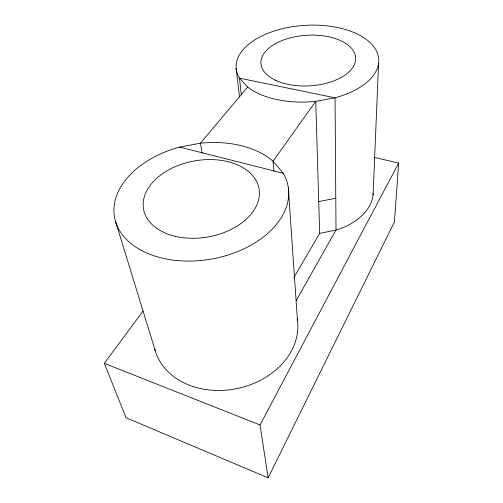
<?xml version="1.0" encoding="UTF-8"?>
<svg xmlns="http://www.w3.org/2000/svg" width="503" height="503" viewBox="0 0 503 503"><rect width="100%" height="100%" fill="white"/><g stroke="black" fill="none" stroke-linecap="round" stroke-linejoin="round"><path stroke-width="0.75" d="M373.081 195.019L378.564 63.491M374.232 157.389L398.678 163.073L394.421 221.905L268.124 477.85L126.052 417.742L104.322 363.355L143.053 311.087M268.124 477.85L260.045 424.96L398.678 163.073M296.141 300.599L336.017 230.066A61.039 40.624 -2.5 0 0 373.22 193.492M293.922 277.449L319.682 233.373L315.733 101.348A71.451 38.322 -3.4 0 1 247.627 87.069L239.434 78.141A71.451 38.322 -3.4 0 1 283.705 28.401A71.451 38.322 -3.4 0 1 373.987 46.968A71.451 38.322 -3.4 0 1 335.048 97.802L336.017 230.066L319.682 233.373M247.627 87.069L200.408 143.217L179.659 147.09A88.157 58.166 -10 0 0 117.469 226.589A88.157 58.166 -10 0 0 228.89 254.757A88.157 58.166 -10 0 0 283.233 173.271L273.035 161.199A88.157 58.166 -10 0 0 200.408 143.217L202.149 153.258M318.726 201.584L335.784 198.213M179.659 147.09L283.233 173.271M104.322 363.355L260.045 424.96M115.451 221.157L155.207 350.616M236.127 68.351L239.522 97.06M241.327 94.482L239.434 78.141L335.048 97.802L315.733 101.348L273.035 161.199L273.909 171.372M288.294 187.468L297.449 320.254M297.21 318.701A72.853 57.644 -12.1 0 1 237.649 388.467A72.853 57.644 -12.1 0 1 154.805 349.151M175.767 236.441A58.644 38.612 -10 0 0 259.296 190.536A58.644 38.612 -10 0 0 168.813 169.832A58.644 38.612 -10 0 0 175.767 236.441M276.015 80.499A47.445 25.345 -3.4 0 0 354.47 64.296A47.445 25.345 -3.4 0 0 294.362 36.889A47.445 25.345 -3.4 0 0 276.015 80.499"/></g></svg>
